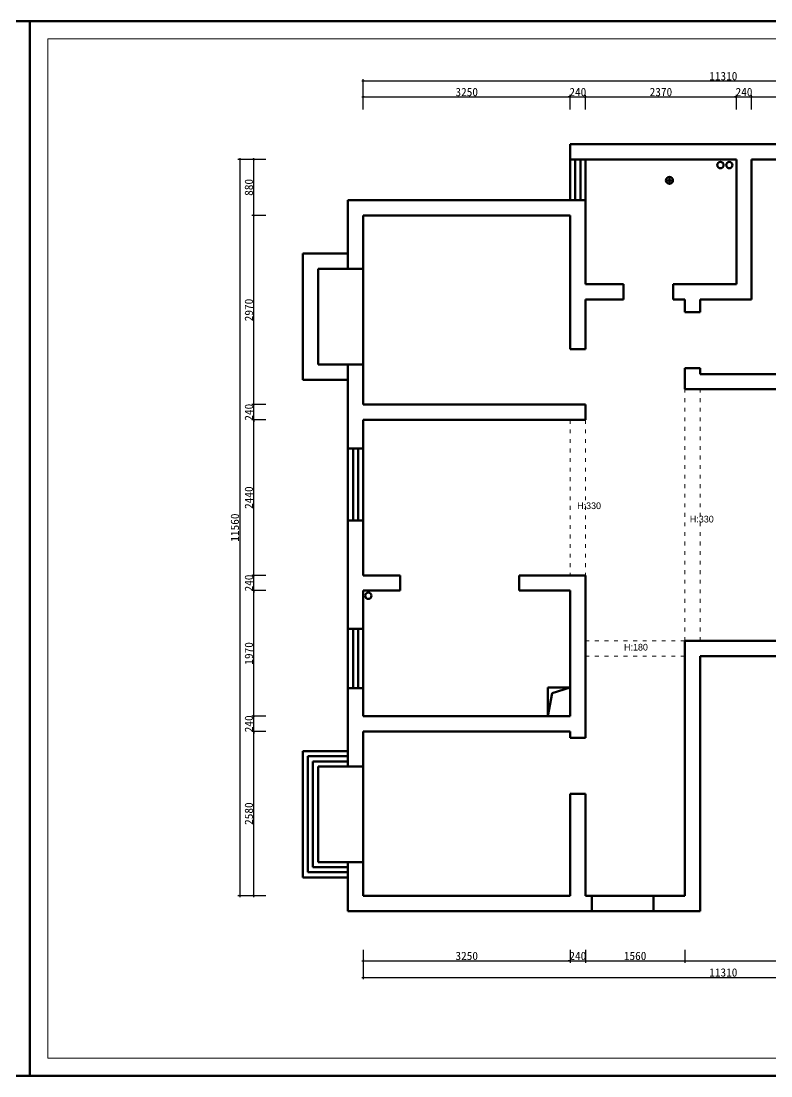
# Model space of a CAD drawing. Header units: millimetres. Extents: x 44393 to 91220, y 25301 to 41858.
# Drawn here: x 67667 to 79444, y 25301 to 41858 of the extents above; entities that cross this region are included whole.
import ezdxf

# ---------------------------------------------------------------- set-up
doc = ezdxf.new("R2010")
doc.units = ezdxf.units.MM
doc.linetypes.add('ACAD_ISO03W100', pattern=[30, 12, -18])
doc.layers.add('PUB_DIM', color=3, linetype='Continuous')
doc.layers.add('图框', color=165, linetype='Continuous', lineweight=0)
doc.layers.add('标注', color=1, linetype='Continuous', lineweight=9)
doc.styles.add('黑体', font='simhei.ttf')
doc.dimstyles.new('cf', dxfattribs={"dimtxt": 130, "dimasz": 30, "dimexe": 30, "dimexo": 30, "dimgap": 10, "dimtad": 1, "dimdec": 0, "dimdsep": 46, "dimtxsty": '黑体', "dimblk": 'ARCHTICK', "dimcen": 2.5, "dimdle": 20, "dimclrd": 251, "dimclre": 251, "dimclrt": 251, "dimadec": 0, "dimazin": 0, "dimtfac": 1, "dimtdec": 0, "dimtix": 1, "dimtmove": 0, "dimatfit": 3, "dimfxl": 1, "dimtzin": 0, "dimarcsym": 0})

# ---------------------------------------------------------------- blocks, each defined once
blk = doc.blocks.new('_ArchTick')
at = {"color": 0, "linetype": 'ByBlock', "const_width": 0.15}
blk.add_lwpolyline([(-0.5, -0.5), (0.5, 0.5)], dxfattribs=at)
blk = doc.blocks.new('*D182')
at = {"color": 251, "lineweight": -2, "transparency": 16777216}
for p, q in [((71511, 30708), (71291, 30708)), ((71321, 28108), (71321, 30728)), ((71511, 28128), (71291, 28128))]:
    blk.add_line(p, q, dxfattribs=at)
at = {"layer": 'DEFPOINTS', "color": 0, "transparency": 16777216}
for p in [(71321, 30708), (71541, 30708), (71541, 28128)]:
    blk.add_point(p, dxfattribs=at)
at = {"color": 251, "lineweight": -2, "transparency": 16777216, "xscale": 30, "yscale": 30, "zscale": 30}
for p, rotation in [((71321, 30708), 90), ((71321, 28128), 270)]:
    blk.add_blockref('_ArchTick', p, dxfattribs=dict(at, rotation=rotation))
at = {"color": 251, "lineweight": 90, "transparency": 16777216, "insert": (71245, 29418), "char_height": 130, "attachment_point": 5, "rotation": 90, "style": '黑体'}
blk.add_mtext('2580', dxfattribs=at)
blk = doc.blocks.new('*D183')
at = {"color": 251, "lineweight": -2, "transparency": 16777216}
for p, q in [((71321, 30948), (71321, 30978)), ((71511, 30948), (71291, 30948)), ((71321, 30708), (71321, 30948)), ((71511, 30708), (71291, 30708)), ((71321, 30708), (71321, 30678))]:
    blk.add_line(p, q, dxfattribs=at)
at = {"layer": 'DEFPOINTS', "color": 0, "transparency": 16777216}
for p in [(71321, 30948), (71541, 30948), (71541, 30708)]:
    blk.add_point(p, dxfattribs=at)
at = {"color": 251, "lineweight": -2, "transparency": 16777216, "xscale": 30, "yscale": 30, "zscale": 30}
for p, rotation in [((71321, 30948), 270), ((71321, 30708), 90)]:
    blk.add_blockref('_ArchTick', p, dxfattribs=dict(at, rotation=rotation))
at = {"color": 251, "lineweight": 90, "transparency": 16777216, "insert": (71245, 30828), "char_height": 130, "attachment_point": 5, "rotation": 90, "style": '黑体'}
blk.add_mtext('240', dxfattribs=at)
blk = doc.blocks.new('*D184')
at = {"color": 251, "lineweight": -2, "transparency": 16777216}
for p, q in [((71511, 32918), (71291, 32918)), ((71321, 30928), (71321, 32938)), ((71511, 30948), (71291, 30948))]:
    blk.add_line(p, q, dxfattribs=at)
at = {"layer": 'DEFPOINTS', "color": 0, "transparency": 16777216}
for p in [(71321, 32918), (71541, 32918), (71541, 30948)]:
    blk.add_point(p, dxfattribs=at)
at = {"color": 251, "lineweight": -2, "transparency": 16777216, "xscale": 30, "yscale": 30, "zscale": 30}
for p, rotation in [((71321, 32918), 90), ((71321, 30948), 270)]:
    blk.add_blockref('_ArchTick', p, dxfattribs=dict(at, rotation=rotation))
at = {"color": 251, "lineweight": 90, "transparency": 16777216, "insert": (71245, 31933), "char_height": 130, "attachment_point": 5, "rotation": 90, "style": '黑体'}
blk.add_mtext('1970', dxfattribs=at)
blk = doc.blocks.new('*D185')
at = {"color": 251, "lineweight": -2, "transparency": 16777216}
for p, q in [((71511, 33158), (71291, 33158)), ((71321, 33158), (71321, 33188)), ((71321, 32918), (71321, 33158)), ((71511, 32918), (71291, 32918)), ((71321, 32918), (71321, 32888))]:
    blk.add_line(p, q, dxfattribs=at)
at = {"layer": 'DEFPOINTS', "color": 0, "transparency": 16777216}
for p in [(71321, 33158), (71541, 33158), (71541, 32918)]:
    blk.add_point(p, dxfattribs=at)
at = {"color": 251, "lineweight": -2, "transparency": 16777216, "xscale": 30, "yscale": 30, "zscale": 30}
for p, rotation in [((71321, 33158), 270), ((71321, 32918), 90)]:
    blk.add_blockref('_ArchTick', p, dxfattribs=dict(at, rotation=rotation))
at = {"color": 251, "lineweight": 90, "transparency": 16777216, "insert": (71245, 33038), "char_height": 130, "attachment_point": 5, "rotation": 90, "style": '黑体'}
blk.add_mtext('240', dxfattribs=at)
blk = doc.blocks.new('*D186')
at = {"color": 251, "lineweight": -2, "transparency": 16777216}
for p, q in [((71511, 35598), (71291, 35598)), ((71321, 33138), (71321, 35618)), ((71511, 33158), (71291, 33158))]:
    blk.add_line(p, q, dxfattribs=at)
at = {"layer": 'DEFPOINTS', "color": 0, "transparency": 16777216}
for p in [(71321, 35598), (71541, 35598), (71541, 33158)]:
    blk.add_point(p, dxfattribs=at)
at = {"color": 251, "lineweight": -2, "transparency": 16777216, "xscale": 30, "yscale": 30, "zscale": 30}
for p, rotation in [((71321, 35598), 90), ((71321, 33158), 270)]:
    blk.add_blockref('_ArchTick', p, dxfattribs=dict(at, rotation=rotation))
at = {"color": 251, "lineweight": 90, "transparency": 16777216, "insert": (71245, 34378), "char_height": 130, "attachment_point": 5, "rotation": 90, "style": '黑体'}
blk.add_mtext('2440', dxfattribs=at)
blk = doc.blocks.new('*D187')
at = {"color": 251, "lineweight": -2, "transparency": 16777216}
for p, q in [((71511, 35838), (71291, 35838)), ((71321, 35838), (71321, 35868)), ((71321, 35598), (71321, 35838)), ((71511, 35598), (71291, 35598)), ((71321, 35598), (71321, 35568))]:
    blk.add_line(p, q, dxfattribs=at)
at = {"layer": 'DEFPOINTS', "color": 0, "transparency": 16777216}
for p in [(71321, 35838), (71541, 35838), (71541, 35598)]:
    blk.add_point(p, dxfattribs=at)
at = {"color": 251, "lineweight": -2, "transparency": 16777216, "xscale": 30, "yscale": 30, "zscale": 30}
for p, rotation in [((71321, 35838), 270), ((71321, 35598), 90)]:
    blk.add_blockref('_ArchTick', p, dxfattribs=dict(at, rotation=rotation))
at = {"color": 251, "lineweight": 90, "transparency": 16777216, "insert": (71245, 35718), "char_height": 130, "attachment_point": 5, "rotation": 90, "style": '黑体'}
blk.add_mtext('240', dxfattribs=at)
blk = doc.blocks.new('*D188')
at = {"color": 251, "lineweight": -2, "transparency": 16777216}
for p, q in [((71511, 38808), (71291, 38808)), ((71321, 35818), (71321, 38828)), ((71511, 35838), (71291, 35838))]:
    blk.add_line(p, q, dxfattribs=at)
at = {"layer": 'DEFPOINTS', "color": 0, "transparency": 16777216}
for p in [(71321, 38808), (71541, 38808), (71541, 35838)]:
    blk.add_point(p, dxfattribs=at)
at = {"color": 251, "lineweight": -2, "transparency": 16777216, "xscale": 30, "yscale": 30, "zscale": 30}
for p, rotation in [((71321, 38808), 90), ((71321, 35838), 270)]:
    blk.add_blockref('_ArchTick', p, dxfattribs=dict(at, rotation=rotation))
at = {"color": 251, "lineweight": 90, "transparency": 16777216, "insert": (71245, 37323), "char_height": 130, "attachment_point": 5, "rotation": 90, "style": '黑体'}
blk.add_mtext('2970', dxfattribs=at)
blk = doc.blocks.new('*D189')
at = {"color": 251, "lineweight": -2, "transparency": 16777216}
for p, q in [((71511, 39688), (71291, 39688)), ((71321, 38788), (71321, 39708)), ((71511, 38808), (71291, 38808))]:
    blk.add_line(p, q, dxfattribs=at)
at = {"layer": 'DEFPOINTS', "color": 0, "transparency": 16777216}
for p in [(71321, 39688), (71541, 39688), (71541, 38808)]:
    blk.add_point(p, dxfattribs=at)
at = {"color": 251, "lineweight": -2, "transparency": 16777216, "xscale": 30, "yscale": 30, "zscale": 30}
for p, rotation in [((71321, 39688), 90), ((71321, 38808), 270)]:
    blk.add_blockref('_ArchTick', p, dxfattribs=dict(at, rotation=rotation))
at = {"color": 251, "lineweight": 90, "transparency": 16777216, "insert": (71245, 39248), "char_height": 130, "attachment_point": 5, "rotation": 90, "style": '黑体'}
blk.add_mtext('880', dxfattribs=at)
blk = doc.blocks.new('*D190')
at = {"color": 251, "lineweight": -2, "transparency": 16777216}
for p, q in [((71511, 39688), (71071, 39688)), ((71101, 39708), (71101, 28108)), ((71511, 28128), (71071, 28128))]:
    blk.add_line(p, q, dxfattribs=at)
at = {"layer": 'DEFPOINTS', "color": 0, "transparency": 16777216}
for p in [(71541, 39688), (71101, 28128), (71541, 28128)]:
    blk.add_point(p, dxfattribs=at)
at = {"color": 251, "lineweight": -2, "transparency": 16777216, "xscale": 30, "yscale": 30, "zscale": 30}
for p, rotation in [((71101, 39688), 90), ((71101, 28128), 270)]:
    blk.add_blockref('_ArchTick', p, dxfattribs=dict(at, rotation=rotation))
at = {"color": 251, "lineweight": 90, "transparency": 16777216, "insert": (71025, 33908), "char_height": 130, "attachment_point": 5, "rotation": 90, "style": '黑体'}
blk.add_mtext('11560', dxfattribs=at)
blk = doc.blocks.new('*D191')
at = {"color": 251, "lineweight": -2, "transparency": 16777216}
for p, q in [((73021, 40668), (76311, 40668)), ((73041, 40468), (73041, 40698)), ((76291, 40468), (76291, 40698))]:
    blk.add_line(p, q, dxfattribs=at)
at = {"layer": 'DEFPOINTS', "color": 0, "transparency": 16777216}
for p in [(76291, 40668), (73041, 40438), (76291, 40438)]:
    blk.add_point(p, dxfattribs=at)
at = {"color": 251, "lineweight": -2, "transparency": 16777216, "xscale": 30, "yscale": 30, "zscale": 30, "rotation": 180}
blk.add_blockref('_ArchTick', (73041, 40668), dxfattribs=at)
at = {"color": 251, "lineweight": -2, "transparency": 16777216, "xscale": 30, "yscale": 30, "zscale": 30}
blk.add_blockref('_ArchTick', (76291, 40668), dxfattribs=at)
at = {"color": 251, "lineweight": 90, "transparency": 16777216, "insert": (74666, 40744), "char_height": 130, "attachment_point": 5, "style": '黑体'}
blk.add_mtext('3250', dxfattribs=at)
blk = doc.blocks.new('*D192')
at = {"color": 251, "lineweight": -2, "transparency": 16777216}
for p, q in [((76291, 40668), (76261, 40668)), ((76291, 40468), (76291, 40698)), ((76291, 40668), (76531, 40668)), ((76531, 40468), (76531, 40698)), ((76531, 40668), (76561, 40668))]:
    blk.add_line(p, q, dxfattribs=at)
at = {"layer": 'DEFPOINTS', "color": 0, "transparency": 16777216}
for p in [(76531, 40668), (76291, 40438), (76531, 40438)]:
    blk.add_point(p, dxfattribs=at)
at = {"color": 251, "lineweight": -2, "transparency": 16777216, "xscale": 30, "yscale": 30, "zscale": 30}
blk.add_blockref('_ArchTick', (76291, 40668), dxfattribs=at)
at = {"color": 251, "lineweight": -2, "transparency": 16777216, "xscale": 30, "yscale": 30, "zscale": 30, "rotation": 180}
blk.add_blockref('_ArchTick', (76531, 40668), dxfattribs=at)
at = {"color": 251, "lineweight": 90, "transparency": 16777216, "insert": (76411, 40744), "char_height": 130, "attachment_point": 5, "style": '黑体'}
blk.add_mtext('240', dxfattribs=at)
blk = doc.blocks.new('*D193')
at = {"color": 251, "lineweight": -2, "transparency": 16777216}
for p, q in [((76511, 40668), (78921, 40668)), ((76531, 40468), (76531, 40698)), ((78901, 40468), (78901, 40698))]:
    blk.add_line(p, q, dxfattribs=at)
at = {"layer": 'DEFPOINTS', "color": 0, "transparency": 16777216}
for p in [(78901, 40668), (76531, 40438), (78901, 40438)]:
    blk.add_point(p, dxfattribs=at)
at = {"color": 251, "lineweight": -2, "transparency": 16777216, "xscale": 30, "yscale": 30, "zscale": 30, "rotation": 180}
blk.add_blockref('_ArchTick', (76531, 40668), dxfattribs=at)
at = {"color": 251, "lineweight": -2, "transparency": 16777216, "xscale": 30, "yscale": 30, "zscale": 30}
blk.add_blockref('_ArchTick', (78901, 40668), dxfattribs=at)
at = {"color": 251, "lineweight": 90, "transparency": 16777216, "insert": (77716, 40744), "char_height": 130, "attachment_point": 5, "style": '黑体'}
blk.add_mtext('2370', dxfattribs=at)
blk = doc.blocks.new('*D194')
at = {"color": 251, "lineweight": -2, "transparency": 16777216}
for p, q in [((78901, 40668), (78871, 40668)), ((78901, 40468), (78901, 40698)), ((78901, 40668), (79141, 40668)), ((79141, 40468), (79141, 40698)), ((79141, 40668), (79171, 40668))]:
    blk.add_line(p, q, dxfattribs=at)
at = {"layer": 'DEFPOINTS', "color": 0, "transparency": 16777216}
for p in [(79141, 40668), (78901, 40438), (79141, 40438)]:
    blk.add_point(p, dxfattribs=at)
at = {"color": 251, "lineweight": -2, "transparency": 16777216, "xscale": 30, "yscale": 30, "zscale": 30}
blk.add_blockref('_ArchTick', (78901, 40668), dxfattribs=at)
at = {"color": 251, "lineweight": -2, "transparency": 16777216, "xscale": 30, "yscale": 30, "zscale": 30, "rotation": 180}
blk.add_blockref('_ArchTick', (79141, 40668), dxfattribs=at)
at = {"color": 251, "lineweight": 90, "transparency": 16777216, "insert": (79021, 40744), "char_height": 130, "attachment_point": 5, "style": '黑体'}
blk.add_mtext('240', dxfattribs=at)
blk = doc.blocks.new('*D195')
at = {"color": 251, "lineweight": -2, "transparency": 16777216}
for p, q in [((79121, 40668), (82621, 40668)), ((79141, 40468), (79141, 40698)), ((82601, 40468), (82601, 40698))]:
    blk.add_line(p, q, dxfattribs=at)
at = {"layer": 'DEFPOINTS', "color": 0, "transparency": 16777216}
for p in [(82601, 40668), (79141, 40438), (82601, 40438)]:
    blk.add_point(p, dxfattribs=at)
at = {"color": 251, "lineweight": -2, "transparency": 16777216, "xscale": 30, "yscale": 30, "zscale": 30, "rotation": 180}
blk.add_blockref('_ArchTick', (79141, 40668), dxfattribs=at)
at = {"color": 251, "lineweight": -2, "transparency": 16777216, "xscale": 30, "yscale": 30, "zscale": 30}
blk.add_blockref('_ArchTick', (82601, 40668), dxfattribs=at)
at = {"color": 251, "lineweight": 90, "transparency": 16777216, "insert": (80871, 40744), "char_height": 130, "attachment_point": 5, "style": '黑体'}
blk.add_mtext('3460', dxfattribs=at)
blk = doc.blocks.new('*D198')
at = {"color": 251, "lineweight": -2, "transparency": 16777216}
for p, q in [((73021, 40918), (84371, 40918)), ((73041, 40468), (73041, 40948)), ((84351, 40468), (84351, 40948))]:
    blk.add_line(p, q, dxfattribs=at)
at = {"layer": 'DEFPOINTS', "color": 0, "transparency": 16777216}
for p in [(84351, 40918), (73041, 40438), (84351, 40438)]:
    blk.add_point(p, dxfattribs=at)
at = {"color": 251, "lineweight": -2, "transparency": 16777216, "xscale": 30, "yscale": 30, "zscale": 30, "rotation": 180}
blk.add_blockref('_ArchTick', (73041, 40918), dxfattribs=at)
at = {"color": 251, "lineweight": -2, "transparency": 16777216, "xscale": 30, "yscale": 30, "zscale": 30}
blk.add_blockref('_ArchTick', (84351, 40918), dxfattribs=at)
at = {"color": 251, "lineweight": 90, "transparency": 16777216, "insert": (78696, 40994), "char_height": 130, "attachment_point": 5, "style": '黑体'}
blk.add_mtext('11310', dxfattribs=at)
blk = doc.blocks.new('*D204')
at = {"color": 251, "lineweight": -2, "transparency": 16777216}
for p, q in [((73041, 27278), (73041, 27078)), ((76291, 27278), (76291, 27078)), ((73021, 27108), (76311, 27108))]:
    blk.add_line(p, q, dxfattribs=at)
at = {"layer": 'DEFPOINTS', "color": 0, "transparency": 16777216}
for p in [(73041, 27308), (76291, 27308), (76291, 27108)]:
    blk.add_point(p, dxfattribs=at)
at = {"color": 251, "lineweight": -2, "transparency": 16777216, "xscale": 30, "yscale": 30, "zscale": 30, "rotation": 180}
blk.add_blockref('_ArchTick', (73041, 27108), dxfattribs=at)
at = {"color": 251, "lineweight": -2, "transparency": 16777216, "xscale": 30, "yscale": 30, "zscale": 30}
blk.add_blockref('_ArchTick', (76291, 27108), dxfattribs=at)
at = {"color": 251, "lineweight": 90, "transparency": 16777216, "insert": (74666, 27184), "char_height": 130, "attachment_point": 5, "style": '黑体'}
blk.add_mtext('3250', dxfattribs=at)
blk = doc.blocks.new('*D205')
at = {"color": 251, "lineweight": -2, "transparency": 16777216}
for p, q in [((76291, 27278), (76291, 27078)), ((76531, 27278), (76531, 27078)), ((76291, 27108), (76261, 27108)), ((76291, 27108), (76531, 27108)), ((76531, 27108), (76561, 27108))]:
    blk.add_line(p, q, dxfattribs=at)
at = {"layer": 'DEFPOINTS', "color": 0, "transparency": 16777216}
for p in [(76291, 27308), (76531, 27308), (76531, 27108)]:
    blk.add_point(p, dxfattribs=at)
at = {"color": 251, "lineweight": -2, "transparency": 16777216, "xscale": 30, "yscale": 30, "zscale": 30}
blk.add_blockref('_ArchTick', (76291, 27108), dxfattribs=at)
at = {"color": 251, "lineweight": -2, "transparency": 16777216, "xscale": 30, "yscale": 30, "zscale": 30, "rotation": 180}
blk.add_blockref('_ArchTick', (76531, 27108), dxfattribs=at)
at = {"color": 251, "lineweight": 90, "transparency": 16777216, "insert": (76411, 27184), "char_height": 130, "attachment_point": 5, "style": '黑体'}
blk.add_mtext('240', dxfattribs=at)
blk = doc.blocks.new('*D206')
at = {"color": 251, "lineweight": -2, "transparency": 16777216}
for p, q in [((76531, 27278), (76531, 27078)), ((78091, 27278), (78091, 27078)), ((76511, 27108), (78111, 27108))]:
    blk.add_line(p, q, dxfattribs=at)
at = {"layer": 'DEFPOINTS', "color": 0, "transparency": 16777216}
for p in [(76531, 27308), (78091, 27308), (78091, 27108)]:
    blk.add_point(p, dxfattribs=at)
at = {"color": 251, "lineweight": -2, "transparency": 16777216, "xscale": 30, "yscale": 30, "zscale": 30, "rotation": 180}
blk.add_blockref('_ArchTick', (76531, 27108), dxfattribs=at)
at = {"color": 251, "lineweight": -2, "transparency": 16777216, "xscale": 30, "yscale": 30, "zscale": 30}
blk.add_blockref('_ArchTick', (78091, 27108), dxfattribs=at)
at = {"color": 251, "lineweight": 90, "transparency": 16777216, "insert": (77311, 27184), "char_height": 130, "attachment_point": 5, "style": '黑体'}
blk.add_mtext('1560', dxfattribs=at)
blk = doc.blocks.new('*D207')
at = {"color": 251, "lineweight": -2, "transparency": 16777216}
for p, q in [((78091, 27278), (78091, 27078)), ((82601, 27278), (82601, 27078)), ((78071, 27108), (82621, 27108))]:
    blk.add_line(p, q, dxfattribs=at)
at = {"layer": 'DEFPOINTS', "color": 0, "transparency": 16777216}
for p in [(78091, 27308), (82601, 27308), (82601, 27108)]:
    blk.add_point(p, dxfattribs=at)
at = {"color": 251, "lineweight": -2, "transparency": 16777216, "xscale": 30, "yscale": 30, "zscale": 30, "rotation": 180}
blk.add_blockref('_ArchTick', (78091, 27108), dxfattribs=at)
at = {"color": 251, "lineweight": -2, "transparency": 16777216, "xscale": 30, "yscale": 30, "zscale": 30}
blk.add_blockref('_ArchTick', (82601, 27108), dxfattribs=at)
at = {"color": 251, "lineweight": 90, "transparency": 16777216, "insert": (80346, 27184), "char_height": 130, "attachment_point": 5, "style": '黑体'}
blk.add_mtext('4510', dxfattribs=at)
blk = doc.blocks.new('*D210')
at = {"color": 251, "lineweight": -2, "transparency": 16777216}
for p, q in [((73041, 27278), (73041, 26818)), ((84351, 27278), (84351, 26818)), ((73021, 26848), (84371, 26848))]:
    blk.add_line(p, q, dxfattribs=at)
at = {"layer": 'DEFPOINTS', "color": 0, "transparency": 16777216}
for p in [(73041, 27308), (84351, 27308), (84351, 26848)]:
    blk.add_point(p, dxfattribs=at)
at = {"color": 251, "lineweight": -2, "transparency": 16777216, "xscale": 30, "yscale": 30, "zscale": 30, "rotation": 180}
blk.add_blockref('_ArchTick', (73041, 26848), dxfattribs=at)
at = {"color": 251, "lineweight": -2, "transparency": 16777216, "xscale": 30, "yscale": 30, "zscale": 30}
blk.add_blockref('_ArchTick', (84351, 26848), dxfattribs=at)
at = {"color": 251, "lineweight": 90, "transparency": 16777216, "insert": (78696, 26924), "char_height": 130, "attachment_point": 5, "style": '黑体'}
blk.add_mtext('11310', dxfattribs=at)

msp = doc.modelspace()

# ---------------------------------------------------------------- linework, layer by layer
at = {"color": 255, "lineweight": 90}
for p, q in [((76290.5, 39928), (82840.5, 39928)), ((76290.5, 39688), (76290.5, 39928)), ((76290.5, 39688), (78900.5, 39688)), ((78900.5, 37728), (78900.5, 39688)), ((79140.5, 39688), (82600.5, 39688)), ((79140.5, 37488), (79140.5, 39688)), ((72800.5, 39048), (76530.5, 39048)), ((72800.5, 37968), (72800.5, 39048)), ((76530.5, 37728), (76530.5, 39048)), ((73040.5, 38808), (76290.5, 38808)), ((73040.5, 37968), (73040.5, 38808)), ((76290.5, 36708), (76290.5, 38808)), ((72800.5, 37968), (73040.5, 37968)), ((76530.5, 37728), (77130.5, 37728)), ((77130.5, 37488), (77130.5, 37728)), ((77910.5, 37728), (78900.5, 37728)), ((77910.5, 37488), (77910.5, 37728)), ((76530.5, 37488), (77130.5, 37488)), ((76530.5, 36708), (76530.5, 37488)), ((77910.5, 37488), (78090.5, 37488)), ((78090.5, 37288), (78090.5, 37488)), ((78330.5, 37488), (79140.5, 37488)), ((78330.5, 37288), (78330.5, 37488)), ((78090.5, 37288), (78330.5, 37288)), ((76290.5, 36708), (76530.5, 36708)), ((72800.5, 35148), (72800.5, 36468)), ((72800.5, 36468), (73040.5, 36468)), ((73040.5, 35838), (73040.5, 36468)), ((78090.5, 36408), (78330.5, 36408)), ((78090.5, 36078), (78090.5, 36408)), ((78330.5, 36318), (78330.5, 36408)), ((82600.5, 36318), (78330.5, 36318)), ((82600.5, 36078), (78090.5, 36078)), ((73040.5, 35838), (76530.5, 35838)), ((76530.5, 35598), (76530.5, 35838)), ((73040.5, 35598), (76530.5, 35598)), ((73040.5, 35148), (73040.5, 35598)), ((72800.5, 35148), (73040.5, 35148)), ((72800.5, 34018), (73040.5, 34018)), ((72800.5, 32318), (72800.5, 34018)), ((73040.5, 33158), (73040.5, 34018)), ((73620.5, 33158), (73040.5, 33158)), ((73620.5, 32918), (73620.5, 33158)), ((76530.5, 33158), (75490.5, 33158)), ((75490.5, 32918), (75490.5, 33158)), ((76530.5, 30608), (76530.5, 33158)), ((73620.5, 32918), (73040.5, 32918)), ((73040.5, 32318), (73040.5, 32918)), ((76290.5, 32918), (75490.5, 32918)), ((76290.5, 30948), (76290.5, 32918)), ((72800.5, 32318), (73040.5, 32318)), ((82600.5, 32128), (78090.5, 32128)), ((78090.5, 28128), (78090.5, 32128)), ((84590.5, 31888), (78330.5, 31888)), ((78330.5, 27888), (78330.5, 31888)), ((72800.5, 31388), (73040.5, 31388)), ((72800.5, 30158), (72800.5, 31388)), ((73040.5, 30948), (73040.5, 31388)), ((73040.5, 30948), (76290.5, 30948)), ((73040.5, 30708), (76290.5, 30708)), ((73040.5, 30158), (73040.5, 30708)), ((76290.5, 30608), (76290.5, 30708)), ((76530.5, 30608), (76290.5, 30608)), ((72800.5, 30158), (73040.5, 30158)), ((76530.5, 29728), (76290.5, 29728)), ((76290.5, 28128), (76290.5, 29728)), ((76530.5, 28128), (76530.5, 29728)), ((72800.5, 27888), (72800.5, 28658)), ((72800.5, 28658), (73040.5, 28658)), ((73040.5, 28128), (73040.5, 28658)), ((76290.5, 28128), (73040.5, 28128)), ((76630.5, 28128), (76530.5, 28128)), ((76630.5, 27888), (76630.5, 28128)), ((77600.5, 28128), (78090.5, 28128)), ((77600.5, 27888), (77600.5, 28128)), ((76630.5, 27888), (72800.5, 27888)), ((77600.5, 27888), (78330.5, 27888))]:
    msp.add_line(p, q, dxfattribs=at)
at = {"color": 4, "lineweight": 90}
for p, q in [((76290.5, 39688), (76290.5, 39048)), ((76370.5, 39688), (76370.5, 39048)), ((76450.5, 39688), (76450.5, 39048)), ((76530.5, 39688), (76530.5, 39048)), ((72800.5, 38208), (72090.5, 38208)), ((72090.5, 36228), (72090.5, 38208)), ((72800.5, 37968), (72330.5, 37968)), ((72330.5, 36468), (72330.5, 37968)), ((72800.5, 36468), (72330.5, 36468)), ((72800.5, 36228), (72090.5, 36228)), ((72800.5, 34018), (72800.5, 35148)), ((72880.5, 34018), (72880.5, 35148)), ((72960.5, 34018), (72960.5, 35148)), ((73040.5, 34018), (73040.5, 35148)), ((72800.5, 32318), (72800.5, 31388)), ((72880.5, 32318), (72880.5, 31388)), ((72960.5, 32318), (72960.5, 31388)), ((73040.5, 32318), (73040.5, 31388)), ((72090.5, 30398), (72800.5, 30398)), ((72090.5, 28418), (72090.5, 30398)), ((72170.5, 30318), (72800.5, 30318)), ((72170.5, 28498), (72170.5, 30318)), ((72250.5, 30238), (72800.5, 30238)), ((72250.5, 28578), (72250.5, 30238)), ((72330.5, 30158), (72800.5, 30158)), ((72330.5, 28658), (72330.5, 30158)), ((72330.5, 28658), (72800.5, 28658)), ((72170.5, 28498), (72800.5, 28498)), ((72250.5, 28578), (72800.5, 28578)), ((72330.5, 28578), (72800.5, 28578)), ((72090.5, 28418), (72800.5, 28418))]:
    msp.add_line(p, q, dxfattribs=at)
at = {"color": 8, "lineweight": 90}
for p, q in [((77850.5, 39413), (77850.5, 39303)), ((77795.5, 39358), (77905.5, 39358)), ((73040.5, 36468), (73040.5, 37968)), ((76290.5, 31398), (75940.5, 31398)), ((75940.5, 30948), (75940.5, 31398)), ((75940.5, 30948), (76010.5, 31308)), ((76010.5, 31308), (76290.5, 31398)), ((73040.5, 28658), (73040.5, 30158)), ((76630.5, 28128), (77600.5, 28128)), ((77600.5, 27888), (76630.5, 27888))]:
    msp.add_line(p, q, dxfattribs=at)
at = {"color": 1, "lineweight": 90}
for points in [[(44393.2, 25301.3), (67806.7, 25301.3), (67806.7, 41858), (44393.2, 41858)], [(67806.7, 25301.3), (91220.2, 25301.3), (91220.2, 41858), (67806.7, 41858)]]:
    msp.add_lwpolyline(points, close=True, dxfattribs=at)
at = {"color": 4, "lineweight": 90, "const_width": 0.05}
for points in [[(72800.5, 38128), (72170.5, 38128), (72170.5, 36308), (72800.5, 36308)], [(72800.5, 38048), (72250.5, 38048), (72250.5, 36388), (72800.5, 36388)], [(72800.5, 37968), (72330.5, 37968), (72330.5, 36468), (72800.5, 36468)]]:
    msp.add_lwpolyline(points, dxfattribs=at)
at = {"color": 8, "lineweight": 90}
for centre, radius in [((78650.5, 39598), 50), ((78790.5, 39598), 50), ((77850.5, 39358), 55), ((73120.5, 32838), 50)]:
    msp.add_circle(centre, radius, dxfattribs=at)
at = {"layer": '图框', "color": 1}
for p, q in [((44393.2, 41858), (67806.7, 41858)), ((67806.7, 41858), (91220.2, 41858))]:
    msp.add_line(p, q, dxfattribs=at)
at = {"layer": '图框', "color": 142}
for p, q in [((68085.9, 41578.7), (68085.9, 25580.5)), ((90940.9, 41578.7), (68085.9, 41578.7)), ((68085.9, 25580.5), (90940.9, 25580.5))]:
    msp.add_line(p, q, dxfattribs=at)
at = {"layer": '标注', "color": 250, "linetype": 'ACAD_ISO03W100', "ltscale": 5}
for p, q in [((78090.5, 32128), (78090.5, 36078)), ((78330.5, 32128), (78330.5, 36078)), ((76290.5, 35598), (76290.5, 33158)), ((76530.5, 35598), (76530.5, 33158)), ((78090.5, 32128), (76530.5, 32128)), ((78090.5, 31888), (76530.5, 31888))]:
    msp.add_line(p, q, dxfattribs=at)

# ---------------------------------------------------------------- texts
at = {"layer": 'PUB_DIM', "color": 7, "char_height": 105, "width": 40040, "attachment_point": 1, "style": '黑体'}
for s, insert in [('{\\fSTKaiti|b0|i0|c134|p2;H:330}', (76400.5, 34303)), ('{\\fSTKaiti|b0|i0|c134|p2;H:330}', (78170.5, 34093)), ('{\\fSTKaiti|b0|i0|c134|p2;H:180}', (77137, 32083))]:
    msp.add_mtext(s, dxfattribs=dict(at, insert=insert))

# ---------------------------------------------------------------- dimensions: what is measured, and where the dimension line sits
at = {"color": 255, "lineweight": 90}
for base, p1, p2, picture, middle in [((84350.5, 40918), (73040.5, 40438), (84350.5, 40438), '*D198', (78695.5, 40993.7)), ((76290.5, 40668), (73040.5, 40438), (76290.5, 40438), '*D191', (74665.5, 40743.7)), ((76530.5, 40668), (76290.5, 40438), (76530.5, 40438), '*D192', (76410.5, 40743.7)), ((78900.5, 40668), (76530.5, 40438), (78900.5, 40438), '*D193', (77715.5, 40743.7)), ((79140.5, 40668), (78900.5, 40438), (79140.5, 40438), '*D194', (79020.5, 40743.7)), ((82600.5, 40668), (79140.5, 40438), (82600.5, 40438), '*D195', (80870.5, 40743.7)), ((76290.5, 27108), (73040.5, 27308), (76290.5, 27308), '*D204', (74665.5, 27183.7)), ((84350.5, 26848), (73040.5, 27308), (84350.5, 27308), '*D210', (78695.5, 26923.7)), ((76530.5, 27108), (76290.5, 27308), (76530.5, 27308), '*D205', (76410.5, 27183.7)), ((78090.5, 27108), (76530.5, 27308), (78090.5, 27308), '*D206', (77310.5, 27183.7)), ((82600.5, 27108), (78090.5, 27308), (82600.5, 27308), '*D207', (80345.5, 27183.7))]:
    dim = msp.add_linear_dim(base=base, p1=p1, p2=p2, dimstyle='cf', dxfattribs=at)
    dim.commit()
    dim.dimension.update_dxf_attribs({"geometry": picture, "text_midpoint": middle})
for base, p1, p2, angle, picture, middle in [((71100.5, 28128), (71540.5, 39688), (71540.5, 28128), 90, '*D190', (71024.8, 33908)), ((71320.5, 39688), (71540.5, 38808), (71540.5, 39688), 270, '*D189', (71244.8, 39248)), ((71320.5, 38808), (71540.5, 35838), (71540.5, 38808), 270, '*D188', (71244.8, 37323)), ((71320.5, 35838), (71540.5, 35598), (71540.5, 35838), 270, '*D187', (71244.8, 35718)), ((71320.5, 35598), (71540.5, 33158), (71540.5, 35598), 270, '*D186', (71244.8, 34378)), ((71320.5, 33158), (71540.5, 32918), (71540.5, 33158), 270, '*D185', (71244.8, 33038)), ((71320.5, 32918), (71540.5, 30948), (71540.5, 32918), 270, '*D184', (71244.8, 31933)), ((71320.5, 30948), (71540.5, 30708), (71540.5, 30948), 270, '*D183', (71244.8, 30828)), ((71320.5, 30708), (71540.5, 28128), (71540.5, 30708), 270, '*D182', (71244.8, 29418))]:
    dim = msp.add_linear_dim(base=base, p1=p1, p2=p2, angle=angle, dimstyle='cf', dxfattribs=at)
    dim.commit()
    dim.dimension.update_dxf_attribs({"geometry": picture, "text_midpoint": middle})

doc.saveas('drawing.dxf')
